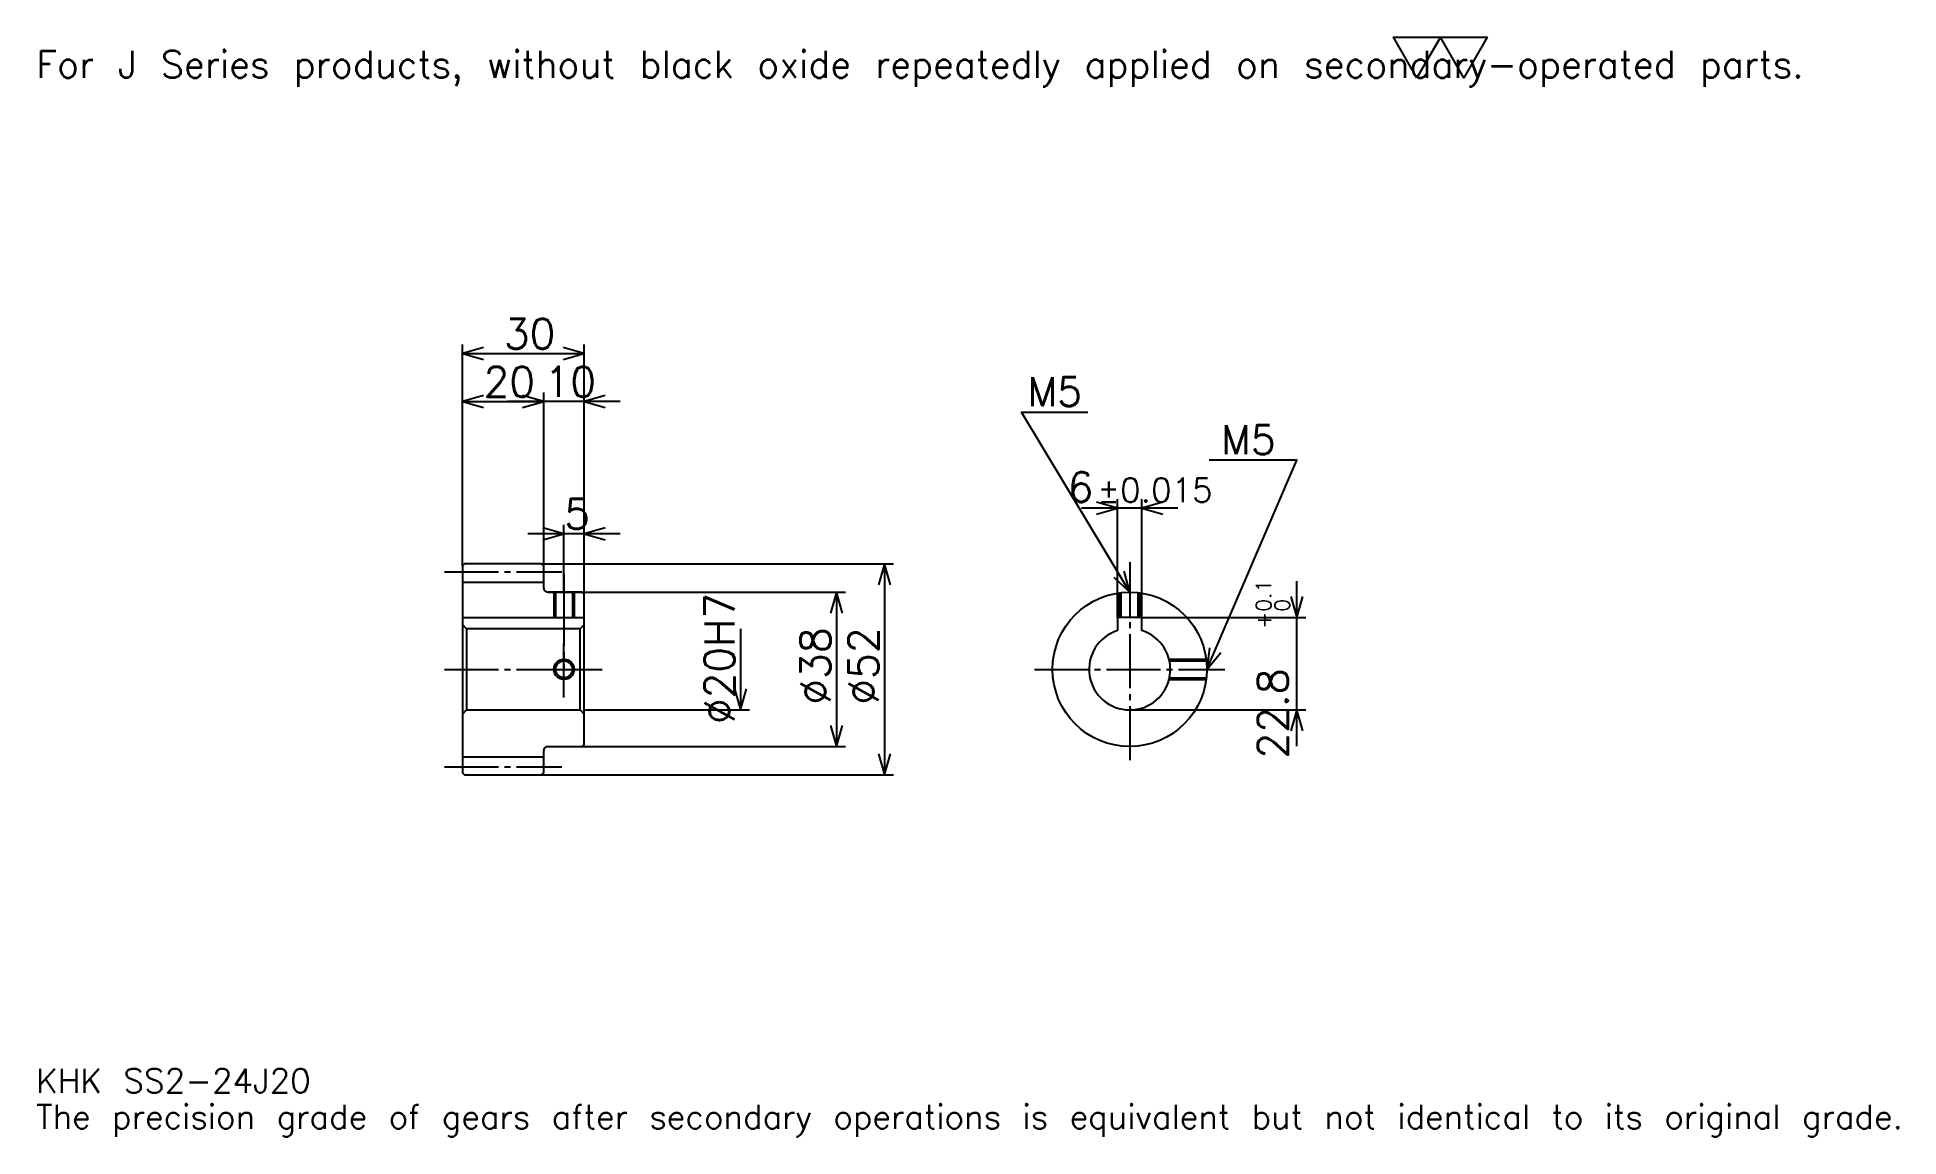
# Model space of a CAD drawing. Extents: x 15 to 473, y 5 to 276.
import ezdxf

# ---------------------------------------------------------------- set-up
doc = ezdxf.new("R2010")
doc.units = 0
doc.linetypes.add('DASHDOT', pattern=[17.739131, 13.304348, -1.478261, 1.478261, -1.478261])
doc.layers.get('0').update_dxf_attribs({"linetype": 'CONTINUOUS'})
doc.layers.add('DASHDOT', color=6, linetype='DASHDOT')
doc.styles.add('KANJI', font='TXT', dxfattribs={"bigfont": 'BIGFONT'})

msp = doc.modelspace()

# ---------------------------------------------------------------- linework, layer by layer
at = {"color": 5}
for p, q in [((119.739136, 146.478256), (119.739136, 200.434784)), ((119.739136, 198.217392), (149.739136, 198.217392)), ((149.739136, 146.478256), (149.739136, 200.434784)), ((139.739136, 146.478256), (139.739136, 188.608688)), ((119.739136, 186.391296), (139.739136, 186.391296)), ((158.608704, 186.391296), (130.869568, 186.391296)), ((281.043488, 133.278259), (281.043488, 162.391296)), ((287.043488, 133.278259), (287.043488, 162.391296)), ((144.739136, 146.478256), (144.739136, 156.086945)), ((295.913055, 160.173904), (272.17392, 160.173904)), ((158.608704, 153.869568), (135.869568, 153.869568)), ((119.739136, 145.978256), (119.739136, 146.478256)), ((139.239136, 146.478256), (149.739136, 146.478256)), ((139.739136, 145.978256), (139.739136, 146.478256)), ((144.739136, 139.478256), (144.739136, 146.478256)), ((144.739136, 139.478256), (144.739136, 146.478256)), ((149.739136, 146.478256), (225.869568, 146.478256)), ((149.739136, 138.978256), (149.739136, 146.478256)), ((223.652176, 146.478256), (223.652176, 94.478256)), ((325.217407, 101.608688), (325.217407, 142.147827)), ((140.739136, 139.478256), (149.739136, 139.478256)), ((149.739136, 139.478256), (214.043488, 139.478256)), ((211.826096, 139.478256), (211.826096, 101.478256)), ((287.043488, 133.278259), (327.434814, 133.278259)), ((188.17392, 130.478256), (188.17392, 110.478256)), ((149.739136, 110.478256), (190.391312, 110.478256)), ((284.043488, 110.478256), (327.434814, 110.478256)), ((140.739136, 101.478256), (149.739136, 101.478256)), ((149.739136, 101.478256), (214.043488, 101.478256)), ((139.239136, 94.478256), (149.739136, 94.478256)), ((149.739136, 94.478256), (225.869568, 94.478256))]:
    msp.add_line(p, q, dxfattribs=at)
at = {"color": 4}
for p, q in [((119.739136, 141.978256), (139.739136, 141.978256)), ((119.739136, 133.278259), (149.739136, 133.278259)), ((120.739136, 130.478256), (120.739136, 110.478256)), ((148.739136, 130.478256), (149.739136, 131.478256)), ((148.739136, 110.478256), (149.739136, 109.478256)), ((119.739136, 98.978256), (139.739136, 98.978256))]:
    msp.add_line(p, q, dxfattribs=at)
at = {"color": 7}
msp.add_lwpolyline([(354.782623, 266.086945), (349.017395, 276.079987), (372.078278, 276.079987), (366.313049, 266.086945), (360.547852, 276.079987), (354.782623, 266.086945)], dxfattribs=at)
at = {"color": 5}
for points in [[(124.913048, 199.695648), (119.739136, 198.217392), (124.913048, 196.739136)], [(144.565216, 196.739136), (149.739136, 198.217392), (144.565216, 199.695648)], [(124.913048, 187.869568), (119.739136, 186.391296), (124.913048, 184.913025)], [(134.565216, 184.913025), (139.739136, 186.391296), (134.565216, 187.869568)], [(134.565216, 184.913025), (139.739136, 186.391296), (134.565216, 187.869568)], [(154.913055, 187.869568), (149.739136, 186.391296), (154.913055, 184.913025)], [(284.043488, 139.478256), (257.434784, 183.82608), (273.695679, 183.82608)], [(303.043488, 120.478256), (325.217407, 172), (303.634766, 172)], [(275.869568, 158.695648), (281.043488, 160.173904), (275.869568, 161.652161)], [(292.217407, 161.652161), (287.043488, 160.173904), (292.217407, 158.695648)], [(139.565216, 152.391296), (144.739136, 153.869568), (139.565216, 155.347824)], [(154.913055, 155.347824), (149.739136, 153.869568), (154.913055, 152.391296)], [(225.130432, 141.304352), (223.652176, 146.478256), (222.17392, 141.304352)], [(280.113953, 143.154297), (284.043488, 139.478256), (282.649109, 144.675415)], [(213.304352, 134.304337), (211.826096, 139.478256), (210.347839, 134.304337)], [(323.739136, 138.452164), (325.217407, 133.278259), (326.695679, 138.452164)], [(303.731018, 125.815102), (303.043488, 120.478256), (306.446716, 124.646324)], [(186.695648, 115.652168), (188.17392, 110.478256), (189.652191, 115.652168)], [(326.695679, 105.304344), (325.217407, 110.478256), (323.739136, 105.304344)], [(210.347839, 106.652168), (211.826096, 101.478256), (213.304352, 106.652168)], [(222.17392, 99.652168), (223.652176, 94.478256), (225.130432, 99.652168)]]:
    msp.add_lwpolyline(points, dxfattribs=at)
at = {"color": 4}
for points in [[(139.739136, 140.478256), (139.739136, 145.978256), (139.239136, 146.478256), (120.239136, 146.478256), (119.739136, 145.978256), (119.739136, 109.478256)], [(140.739136, 101.478256), (149.239136, 101.478256), (149.739136, 101.978256), (149.739136, 138.978256), (149.239136, 139.478256), (140.739136, 139.478256)], [(142.239136, 139.478256), (142.239136, 133.278259)], [(142.674133, 139.478256), (142.674133, 133.278259)], [(146.804138, 139.478256), (146.804138, 133.278259)], [(147.239136, 139.478256), (147.239136, 133.278259)], [(281.543488, 133.278259), (281.543488, 139.313065)], [(281.978485, 133.278259), (281.978485, 139.365707)], [(286.10849, 133.278259), (286.10849, 139.365707)], [(286.543488, 133.278259), (286.543488, 139.313065)], [(287.043488, 130.017654), (287.043488, 133.278259), (281.043488, 133.278259), (281.043488, 130.017654)], [(119.739136, 109.478256), (120.739136, 110.478256), (148.739136, 110.478256), (148.739136, 130.478256), (120.739136, 130.478256), (119.739136, 131.478256)], [(293.725952, 122.978256), (302.878296, 122.978256)], [(293.827942, 122.543259), (302.930939, 122.543259)], [(293.725952, 117.978256), (302.878296, 117.978256)], [(293.827942, 118.413254), (302.930939, 118.413254)], [(119.739136, 109.478256), (119.739136, 94.978256), (120.239136, 94.478256), (139.239136, 94.478256), (139.739136, 94.978256), (139.739136, 100.478256)]]:
    msp.add_lwpolyline(points, dxfattribs=at)
for centre, radius in [((284.043488, 120.478256), 19), ((144.739136, 120.478256), 2.065)]:
    msp.add_circle(centre, radius, dxfattribs=at)
at = {"color": 7}
msp.add_circle((144.739136, 120.478256), 2.5, dxfattribs=at)
at = {"color": 4}
for centre, radius, start, end in [((140.739136, 140.478256), 1, 180, 270), ((284.043488, 120.478256), 10, 107.45760275, 72.54239725), ((140.739136, 100.478256), 1, 90, 180)]:
    msp.add_arc(centre, radius, start, end, dxfattribs=at)
at = {"layer": 'DASHDOT', "color": 7}
for p, q in [((284.043488, 146.869568), (284.043488, 97.043472)), ((115.304352, 144.478256), (144.17392, 144.478256)), ((144.739136, 139.478256), (144.739136, 120.478256)), ((115.304352, 120.478256), (154.17392, 120.478256)), ((260.608704, 120.478256), (307.478271, 120.478256)), ((115.304352, 96.478256), (144.17392, 96.478256))]:
    msp.add_line(p, q, dxfattribs=at)
for points in [[(144.739136, 143.91304), (144.739136, 128.843475)], [(144.739136, 113.543472), (144.739136, 127.41304)], [(137.804352, 120.478256), (151.67392, 120.478256)]]:
    msp.add_lwpolyline(points, dxfattribs=at)

# ---------------------------------------------------------------- texts
at = {"color": 7, "style": 'KANJI'}
for s, height, p in [('For J Series products, without black oxide repeatedly applied on secondary-operated parts.', 6.652174, (14.782609, 266.086945)), ('30', 7.391304, (129.934784, 199.399994)), ('20', 7.391304, (124.934784, 187.573914)), ('10', 7.391304, (139.934784, 187.573914)), ('M5', 7.095652, (258.913055, 185.304352)), ('M5', 7.095652, (306.591309, 173.478256)), ('6', 7.391304, (268.786377, 161.652161)), ('%%p0.015', 5.913043, (276.102844, 161.652161)), ('5', 7.391304, (144.83696, 155.05217)), ('KHK SS2-24J20', 5.913043, (14.782609, 16.26087)), ('The precision grade of gears after secondary operations is equivalent but not identical to its original grade.', 5.913043, (14.782609, 7.391304))]:
    msp.add_text(s, height=height, dxfattribs=at).set_placement(p)
for s, height, p in [('%%c20H7', 7.391304, (186.695648, 106.989128)), ('0.1', 3.695652, (318.860901, 134.654617)), ('+', 3.695652, (318.860901, 130.515488)), ('0', 3.695652, (323.443481, 134.654617)), ('%%c38', 7.391304, (210.347839, 111.793472)), ('%%c52', 7.391304, (222.17392, 111.793472)), ('22.8', 7.391304, (323, 98.522995))]:
    msp.add_text(s, height=height, rotation=90, dxfattribs=at).set_placement(p)

doc.saveas('drawing.dxf')
